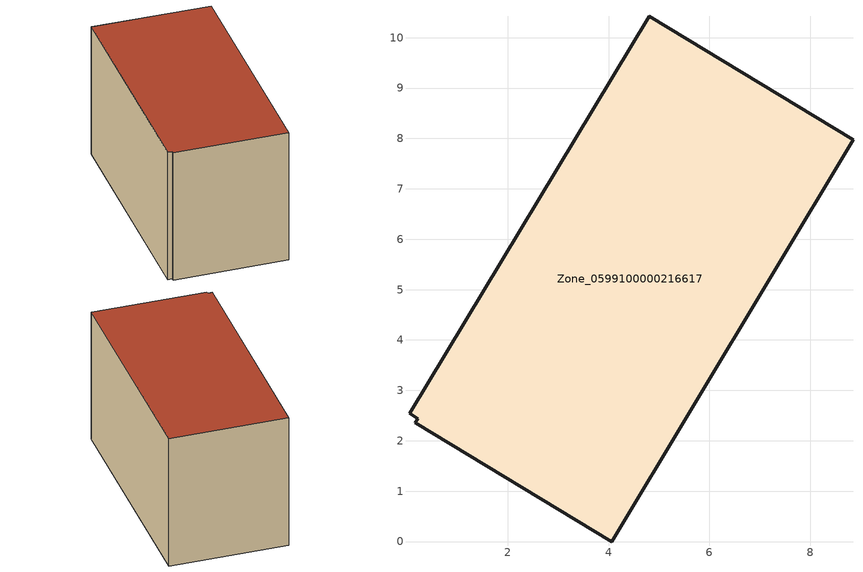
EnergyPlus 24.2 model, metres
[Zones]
Zone_0599100000216617
 floor ground (C_G): 0.21,2.44 0.05,2.54 4.81,10.42 8.85,7.97 4.06,0 0.16,2.36 z0
 wall outside (C_F): 4.06,0 8.85,7.97 4.81,10.42 0.05,2.54 0.21,2.44 0.16,2.36 4.06,0 z0:5.67
 roof outside (C_R): 0.21,2.44 0.16,2.36 4.06,0 8.85,7.97 4.81,10.42 0.05,2.54 z5.67
[BUILDING]
Pand.0599100000216617: North Axis=0; Terrain=City; Loads Convergence Tolerance Value=0.04; Temperature Convergence Tolerance Value=0.4; Solar Distribution=FullExterior; Maximum Number of Warmup Days=25; Minimum Number of Warmup Days=1
[Site:Location]
Rotterdam.The.Hague.AP_ZH_NLD Design_Conditions: Latitude=51.96; Longitude=4.45; Time Zone=1; Elevation=-4.5
[SITE:GROUNDTEMPERATURE:BUILDINGSURFACE]
18, 18, 18, 18, 18, 18, 18, 18, 18, 18, 18, 18
[MATERIAL] Thermal Absorptance=0.9; Solar Absorptance=0.7; Visible Absorptance=0.7
Name | Roughness | Thickness | Conductivity | Density | Specific Heat
G.TC.1946-1964 | MediumSmooth | 0.15 | 1 | 540 | 1210
F.TC.1946-1964 | Rough | 0.3 | 0.857143 | 1920 | 840
R.TC.1946-1964 | MediumRough | 0.2 | 0.235294 | 1500 | 1000
[CONSTRUCTION]
C_G: G.TC.1946-1964
C_F: F.TC.1946-1964
C_R: R.TC.1946-1964
[ZONE]
Zone_0599100000216617: Type=1; Multiplier=1; Ceiling Height=Autocalculate; Volume=Autocalculate; Floor Area=autocalculate; Part of Total Floor Area=Yes
[ZONEINFILTRATION:DESIGNFLOWRATE]
Infil_Zone_0599100000216617: Zone or ZoneList or Space or SpaceList=Zone_0599100000216617; Schedule=AlwaysOn; Design Flow Rate Calculation Method=Flow/Area; Flow Rate per Floor Area=0.003; Constant Term Coefficient=1; Temperature Term Coefficient=0; Velocity Term Coefficient=0; Velocity Squared Term Coefficient=0
[HVACTEMPLATE:ZONE:IDEALLOADSAIRSYSTEM]
Zone_0599100000216617: Maximum Heating Supply Air Temperature=50; Minimum Cooling Supply Air Temperature=13; Maximum Heating Supply Air Humidity Ratio=0.0156; Minimum Cooling Supply Air Humidity Ratio=0.0077; Heating Limit=NoLimit; Cooling Limit=NoLimit; Dehumidification Control Type=ConstantSensibleHeatRatio; Cooling Sensible Heat Ratio=0.7; Dehumidification Setpoint=60; Humidification Control Type=None; Humidification Setpoint=30; Outdoor Air Method=None; Outdoor Air Flow Rate per Person=0.00944; Outdoor Air Flow Rate per Zone Floor Area=0; Outdoor Air Flow Rate per Zone=0; Demand Controlled Ventilation Type=None; Outdoor Air Economizer Type=NoEconomizer; Heat Recovery Type=None; Sensible Heat Recovery Effectiveness=0.7; Latent Heat Recovery Effectiveness=0.65
[ZONECONTROL:THERMOSTAT]
ThermostatControl_Zone_0599100000216617: Zone or ZoneList=Zone_0599100000216617; Control Type Schedule=DualSetpointControlType; Control 1=Thermostat_Zone_0599100000216617; Temperature Difference Between Cutout And Setpoint=0
[THERMOSTATSETPOINT:DUALSETPOINT]
Thermostat_Zone_0599100000216617: Heating Setpoint Temperature Schedule=HeatingSetpoint_Zone_0599100000216617; Cooling Setpoint Temperature Schedule=CoolingSetpoint_Zone_0599100000216617
[SCHEDULE:COMPACT]
HeatingSetpoint_Zone_0599100000216617: Through: 12/31, For: AllDays, Until: 24:00, 21
CoolingSetpoint_Zone_0599100000216617: Through: 12/31, For: AllDays, Until: 24:00, 24
DualSetpointControlType: Through: 12/31, For: AllDays, Until: 24:00, 4
AlwaysOn: Through: 12/31, For: AllDays, Until: 24:00, 1
